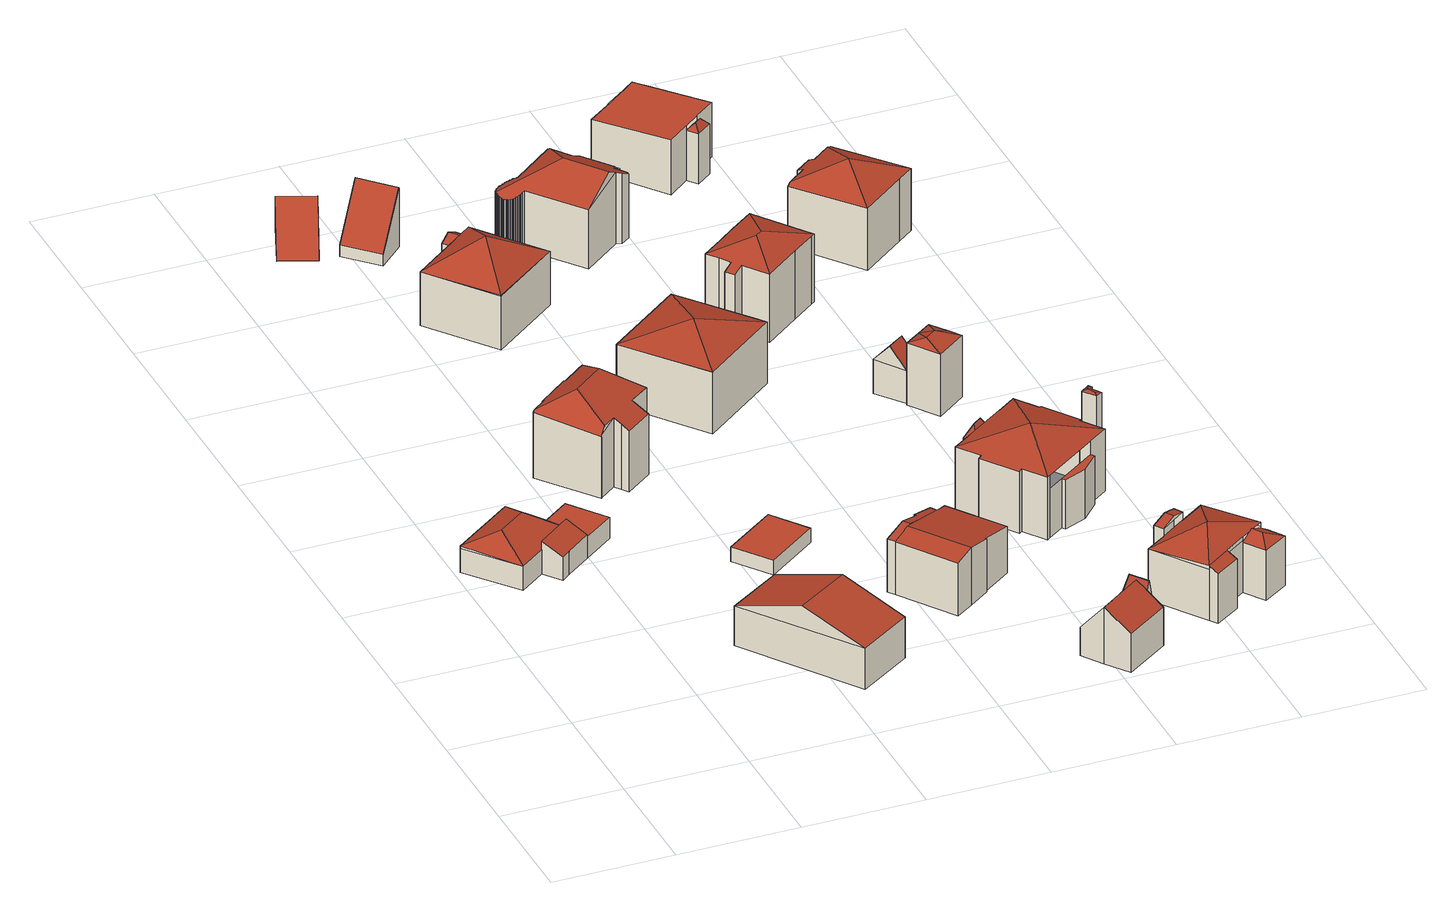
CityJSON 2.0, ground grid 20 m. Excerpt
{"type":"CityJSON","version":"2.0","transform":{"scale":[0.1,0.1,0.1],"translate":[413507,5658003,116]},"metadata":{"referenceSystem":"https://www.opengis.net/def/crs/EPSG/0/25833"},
"CityObjects":{
"building1":{"type":"Building","attributes":{"Gemeindeschluessel":14612000,"Geometrietyp2DReferenz":"3000","function":"31001_9998","roofType":"9999"},"children":["building1-1","building1-2","building1-3"]},
"building1-1":{"type":"BuildingPart","attributes":{"Dachtyp_tdc":"tdcPolyFlatRoof","Dachneigung":24.18,"QualitaetDacherkennung":63,"Geometrietyp2DReferenz":"3000","measuredHeight":5.69,"roofType":"2100"},"parents":["building1"],"geometry":[{"type":"MultiSurface","lod":"2","boundaries":[[[0,1,2,3,4]],[[1,5,6,2]],[[5,7,8,9,6]],[[5,1,0,10,7]],[[9,11,3,2,6]]],"semantics":{"surfaces":[{"type":"WallSurface"},{"type":"RoofSurface"},{"type":"GroundSurface"}],"values":[0,0,0,1,2]}}]},
"building1-2":{"type":"BuildingPart","attributes":{"Dachtyp_tdc":"tdcHipRoof","Dachneigung":22.72,"QualitaetDacherkennung":58,"Geometrietyp2DReferenz":"3000","measuredHeight":6.68,"roofType":"3200"},"parents":["building1"],"geometry":[{"type":"MultiSurface","lod":"2","boundaries":[[[12,13,14,15,16]],[[8,17,18,9]],[[17,19,20,18]],[[19,12,16,20]],[[21,22,23,24]],[[25,17,26]],[[23,25,26,24]],[[17,8,21,24,26]],[[17,25,19]],[[19,25,23,12]],[[12,23,22,13]],[[13,22,21]],[[16,15,11,9,18,20]]],"semantics":{"surfaces":[{"type":"WallSurface"},{"type":"RoofSurface"},{"type":"GroundSurface"}],"values":[0,0,0,0,1,1,1,1,0,0,0,0,2]}}]},
"building1-3":{"type":"BuildingPart","attributes":{"Dachtyp_tdc":"tdcPolyFlatRoof","Dachneigung":0,"QualitaetDacherkennung":65,"Geometrietyp2DReferenz":"3000","measuredHeight":3.76,"roofType":"1000"},"parents":["building1"],"geometry":[{"type":"MultiSurface","lod":"2","boundaries":[[[14,27,28,15]],[[27,29,30,28]],[[29,4,3,30]],[[4,29,27,14,31]],[[15,28,30,3,11]]],"semantics":{"surfaces":[{"type":"WallSurface"},{"type":"RoofSurface"},{"type":"GroundSurface"}],"values":[0,0,0,1,2]}}]},
"building2":{"type":"Building","attributes":{"Dachtyp_tdc":"tdcGableRoof","Gemeindeschluessel":14612000,"Dachneigung":18.51,"QualitaetDacherkennung":17,"Geometrietyp2DReferenz":"3000","measuredHeight":10.85,"function":"31001_9998","roofType":"3100"},"geometry":[{"type":"Solid","lod":"2","boundaries":[[[[32,33,34,35]],[[33,36,37,34]],[[36,38,39,37]],[[38,32,35,39]],[[36,33,40]],[[32,38,41]],[[33,32,41,40]],[[38,36,40,41]],[[35,34,37,39]]]],"semantics":{"surfaces":[{"type":"WallSurface"},{"type":"RoofSurface"},{"type":"GroundSurface"}],"values":[[0,0,0,0,0,0,1,1,2]]}}]},
"building3":{"type":"Building","attributes":{"Dachtyp_tdc":"tdcFreeFormRoof","Gemeindeschluessel":14612000,"Dachneigung":28.95,"QualitaetDacherkennung":50,"Geometrietyp2DReferenz":"3000","measuredHeight":15.33,"function":"31001_9998","roofType":"5000"},"geometry":[{"type":"Solid","lod":"2","boundaries":[[[[42,43,44,45]],[[43,46,47,44]],[[46,48,49,47]],[[48,50,51,49]],[[50,52,53,51]],[[52,54,55,53]],[[54,56,57,55]],[[56,58,59,57]],[[58,60,61,59]],[[60,62,63,61]],[[62,64,65,63]],[[64,66,67,65]],[[66,68,69,67]],[[68,70,71,69]],[[70,72,73,71]],[[72,74,75,73]],[[74,76,77,75]],[[76,42,45,77]],[[56,78,79,80,60,58]],[[42,76,74,72,81,82,83,43]],[[46,83,82,79,78,54,52,50,48]],[[82,81,70,68,66,64,62,80,79]],[[56,54,78]],[[72,70,81]],[[46,43,83]],[[62,60,80]],[[45,44,47,49,51,53,55,57,59,61,63,65,67,69,71,73,75,77]]]],"semantics":{"surfaces":[{"type":"WallSurface"},{"type":"RoofSurface"},{"type":"GroundSurface"}],"values":[[0,0,0,0,0,0,0,0,0,0,0,0,0,0,0,0,0,0,1,1,1,1,0,0,0,0,2]]}}]},
"building4":{"type":"Building","attributes":{"Dachtyp_tdc":"tdcGableRoof","Gemeindeschluessel":14612000,"Dachneigung":37.6,"QualitaetDacherkennung":9,"Geometrietyp2DReferenz":"3000","measuredHeight":6.31,"function":"31001_9998","roofType":"3100"},"geometry":[{"type":"Solid","lod":"2","boundaries":[[[[84,85,86,87]],[[85,88,89,86]],[[88,90,91,89]],[[90,84,87,91]],[[88,85,92]],[[84,90,93]],[[85,84,93,92]],[[90,88,92,93]],[[87,86,89,91]]]],"semantics":{"surfaces":[{"type":"WallSurface"},{"type":"RoofSurface"},{"type":"GroundSurface"}],"values":[[0,0,0,0,0,0,1,1,2]]}}]},
"building5":{"type":"Building","attributes":{"Dachtyp_tdc":"tdcPolyFlatRoof","Gemeindeschluessel":14612000,"Dachneigung":0,"QualitaetDacherkennung":77,"Geometrietyp2DReferenz":"3000","measuredHeight":2.54,"function":"31001_9998","roofType":"1000"},"geometry":[{"type":"Solid","lod":"2","boundaries":[[[[94,95,96,97]],[[95,98,99,96]],[[98,100,101,99]],[[100,94,97,101]],[[100,98,95,94]],[[97,96,99,101]]]],"semantics":{"surfaces":[{"type":"WallSurface"},{"type":"RoofSurface"},{"type":"GroundSurface"}],"values":[[0,0,0,0,1,2]]}}]},
"building6":{"type":"Building","attributes":{"Dachtyp_tdc":"tdcGableRoof","Gemeindeschluessel":14612000,"Dachneigung":56.7,"QualitaetDacherkennung":3,"Geometrietyp2DReferenz":"3000","measuredHeight":10.52,"function":"31001_9998","roofType":"3100"},"geometry":[{"type":"Solid","lod":"2","boundaries":[[[[102,103,104,105]],[[103,106,107,104]],[[106,108,109,107]],[[108,102,105,109]],[[106,103,110]],[[102,108,111]],[[103,102,111,110]],[[108,106,110,111]],[[105,104,107,109]]]],"semantics":{"surfaces":[{"type":"WallSurface"},{"type":"RoofSurface"},{"type":"GroundSurface"}],"values":[[0,0,0,0,0,0,1,1,2]]}}]},
"building7":{"type":"Building","attributes":{"Gemeindeschluessel":14612000,"Geometrietyp2DReferenz":"3000","function":"31001_9998","roofType":"9999"},"children":["building7-1","building7-2"]},
"building7-1":{"type":"BuildingPart","attributes":{"Dachtyp_tdc":"tdcGableRoof","Dachneigung":30.35,"QualitaetDacherkennung":46,"Geometrietyp2DReferenz":"3000","measuredHeight":8.89,"roofType":"3100"},"parents":["building7"],"geometry":[{"type":"MultiSurface","lod":"2","boundaries":[[[112,113,114,115]],[[116,117,118,119]],[[117,112,115,118]],[[112,117,120]],[[113,112,120,121]],[[117,116,121,120]],[[115,114,119,118]]],"semantics":{"surfaces":[{"type":"WallSurface"},{"type":"RoofSurface"},{"type":"GroundSurface"}],"values":[0,0,0,0,1,1,2]}}]},
"building7-2":{"type":"BuildingPart","attributes":{"Dachtyp_tdc":"tdcTentRoof","Dachneigung":33.12,"QualitaetDacherkennung":54,"Geometrietyp2DReferenz":"3000","measuredHeight":13.75,"roofType":"3500"},"parents":["building7"],"geometry":[{"type":"MultiSurface","lod":"2","boundaries":[[[122,123,124,125]],[[123,126,119,124]],[[126,116,119]],[[127,128,129,114,113]],[[128,122,125,129]],[[130,128,131]],[[123,130,131]],[[126,123,131,127]],[[128,127,131]],[[128,130,122]],[[122,130,123]],[[125,124,119,114,129]]],"semantics":{"surfaces":[{"type":"WallSurface"},{"type":"RoofSurface"},{"type":"GroundSurface"}],"values":[0,0,0,0,0,1,1,1,1,0,0,2]}}]},
"building8":{"type":"Building","attributes":{"Gemeindeschluessel":14612000,"Geometrietyp2DReferenz":"3000","function":"31001_9998","roofType":"9999"},"children":["building8-1","building8-2"]},
"building8-1":{"type":"BuildingPart","attributes":{"Dachtyp_tdc":"tdcGableRoof","Dachneigung":13.52,"QualitaetDacherkennung":33,"Geometrietyp2DReferenz":"3000","measuredHeight":10.03,"roofType":"3100"},"parents":["building8"],"geometry":[{"type":"MultiSurface","lod":"2","boundaries":[[[132,133,134,135]],[[136,137,138,139,140]],[[137,141,142,138]],[[141,143,144,142]],[[143,145,146,144]],[[145,132,135,146]],[[141,137,136,147,148,149,150]],[[150,151,133,132,145,143,141]],[[135,134,152,153,139,138,142,144,146]]],"semantics":{"surfaces":[{"type":"WallSurface"},{"type":"RoofSurface"},{"type":"GroundSurface"}],"values":[0,0,0,0,0,0,1,1,2]}}]},
"building8-2":{"type":"BuildingPart","attributes":{"Dachtyp_tdc":"tdcGableRoof","Dachneigung":10.12,"QualitaetDacherkennung":55,"Geometrietyp2DReferenz":"3000","measuredHeight":9.97,"roofType":"3100"},"parents":["building8"],"geometry":[{"type":"MultiSurface","lod":"2","boundaries":[[[154,155,156,134,133]],[[155,157,158,156]],[[157,159,160,158]],[[159,161,162,160]],[[161,163,164,162]],[[163,165,166,164]],[[165,140,139,166]],[[163,161,159,157,155,154,151,167,149,168]],[[168,147,140,165,163]],[[153,152,134,156,158,160,162,164,166,139]]],"semantics":{"surfaces":[{"type":"WallSurface"},{"type":"RoofSurface"},{"type":"GroundSurface"}],"values":[0,0,0,0,0,0,0,1,1,2]}}]},
"building9":{"type":"Building","attributes":{"Dachtyp_tdc":"tdcFreeFormRoof","Gemeindeschluessel":14612000,"Dachneigung":17.27,"QualitaetDacherkennung":54,"Geometrietyp2DReferenz":"3000","measuredHeight":13.2,"function":"31001_9998","roofType":"5000"},"geometry":[{"type":"Solid","lod":"2","boundaries":[[[[169,170,171,172]],[[170,173,174,171]],[[173,175,176,174]],[[175,177,178,176]],[[177,169,172,178]],[[170,169,179]],[[179,175,173,170]],[[175,179,180,177]],[[179,169,180]],[[169,177,180]],[[172,171,174,176,178]]]],"semantics":{"surfaces":[{"type":"WallSurface"},{"type":"RoofSurface"},{"type":"GroundSurface"}],"values":[[0,0,0,0,0,1,1,1,1,0,2]]}}]},
"building10":{"type":"Building","attributes":{"Gemeindeschluessel":14612000,"Geometrietyp2DReferenz":"3000","function":"31001_9998","roofType":"9999"},"children":["building10-1","building10-2"]},
"building10-1":{"type":"BuildingPart","attributes":{"Dachtyp_tdc":"tdcGableRoof","Dachneigung":49.43,"QualitaetDacherkennung":50,"Geometrietyp2DReferenz":"3000","measuredHeight":9.81,"roofType":"3100"},"parents":["building10"],"geometry":[{"type":"MultiSurface","lod":"2","boundaries":[[[181,182,183]],[[181,184,185,182]],[[184,186,187,185]],[[186,188,189,187]],[[188,190,191,189]],[[190,192,193,191]],[[192,194,195,196,193]],[[188,186,184,181,197]],[[197,194,192,190,188]],[[196,198,182,185,187,189,191,193]]],"semantics":{"surfaces":[{"type":"WallSurface"},{"type":"RoofSurface"},{"type":"GroundSurface"}],"values":[0,0,0,0,0,0,0,1,1,2]}}]},
"building10-2":{"type":"BuildingPart","attributes":{"Dachtyp_tdc":"tdcFreeFormRoof","Dachneigung":76.75,"QualitaetDacherkennung":18,"Geometrietyp2DReferenz":"3000","measuredHeight":9.86,"roofType":"5000"},"parents":["building10"],"geometry":[{"type":"MultiSurface","lod":"2","boundaries":[[[195,199,200,196]],[[199,201,202,200]],[[201,183,182,202]],[[203,183,201]],[[204,203,201,199]],[[204,199,195]],[[203,204,195,205,183]],[[196,200,202,182,198]]],"semantics":{"surfaces":[{"type":"WallSurface"},{"type":"RoofSurface"},{"type":"GroundSurface"}],"values":[0,0,0,0,1,1,1,2]}}]},
"building11":{"type":"Building","attributes":{"Dachtyp_tdc":"tdcFreeFormRoof","Gemeindeschluessel":14612000,"Dachneigung":29.15,"QualitaetDacherkennung":31,"Geometrietyp2DReferenz":"3000","measuredHeight":13.6,"function":"31001_9998","roofType":"5000"},"geometry":[{"type":"Solid","lod":"2","boundaries":[[[[206,207,208,209]],[[207,210,211,208]],[[210,212,213,211]],[[212,214,215,213]],[[214,216,217,215]],[[216,218,219,217]],[[218,220,221,219]],[[220,222,223,221]],[[222,224,225,223]],[[224,226,227,225]],[[226,228,229,227]],[[228,230,231,229]],[[230,232,233,231]],[[232,234,235,233]],[[234,236,237,235]],[[236,238,239,237]],[[238,240,241,239]],[[240,242,243,241]],[[242,244,245,243]],[[244,246,247,245]],[[246,248,249,247]],[[248,250,251,249]],[[250,252,253,251]],[[252,254,255,253]],[[254,256,257,255]],[[256,258,259,257]],[[258,260,261,259]],[[260,262,263,261]],[[262,264,265,263]],[[264,266,267,265]],[[266,268,269,267]],[[268,270,271,269]],[[270,272,273,271]],[[272,274,275,273]],[[274,276,277,275]],[[276,278,279,277]],[[278,280,281,279]],[[280,282,283,281]],[[282,284,285,283]],[[284,286,287,285]],[[286,288,289,287]],[[288,290,291,289]],[[290,292,293,291]],[[292,294,295,293]],[[294,296,297,295]],[[296,298,299,297]],[[298,300,301,299]],[[300,302,303,301]],[[302,304,305,303]],[[304,306,307,305]],[[306,308,309,307]],[[308,310,311,309]],[[310,312,313,311]],[[312,314,315,313]],[[314,316,317,315]],[[316,318,319,317]],[[318,320,321,319]],[[320,322,323,321]],[[322,324,325,323]],[[324,326,327,325]],[[326,328,329,327]],[[328,330,331,329]],[[330,332,333,331]],[[332,334,335,333]],[[334,336,337,335]],[[336,338,339,337]],[[338,340,341,339]],[[340,342,343,341]],[[342,344,345,343]],[[344,346,347,345]],[[346,348,349,347]],[[348,350,351,349]],[[350,352,353,351]],[[352,354,355,353]],[[354,356,357,355]],[[356,206,209,357]],[[356,354,352,350,348,346,344,342,340,338,336,334,332,330,328,326,324,322,320,318,316,314,312,310,308,306,304,302,300,298,296,294,358,359,360,206]],[[288,286,284,282,280,278,276,274,272,270,268,266,264,262,260,258,256,254,252,250,248,246,244,242,240,238,236,234,232,230,361,359,358,292,290]],[[218,216,214,212,210,207,360,359,361,228,226,224,222,220]],[[294,292,358]],[[207,206,360]],[[230,228,361]],[[209,208,211,213,215,217,219,221,223,225,227,229,231,233,235,237,239,241,243,245,247,249,251,253,255,257,259,261,263,265,267,269,271,273,275,277,279,281,283,285,287,289,291,293,295,297,299,301,303,305,307,309,311,313,315,317,319,321,323,325,327,329,331,333,335,337,339,341,343,345,347,349,351,353,355,357]]]],"semantics":{"surfaces":[{"type":"WallSurface"},{"type":"RoofSurface"},{"type":"GroundSurface"}],"values":[[0,0,0,0,0,0,0,0,0,0,0,0,0,0,0,0,0,0,0,0,0,0,0,0,0,0,0,0,0,0,0,0,0,0,0,0,0,0,0,0,0,0,0,0,0,0,0,0,0,0,0,0,0,0,0,0,0,0,0,0,0,0,0,0,0,0,0,0,0,0,0,0,0,0,0,0,1,1,1,0,0,0,2]]}}]},
"building12":{"type":"Building","attributes":{"Gemeindeschluessel":14612000,"Geometrietyp2DReferenz":"3000","function":"31001_9998","roofType":"9999"},"children":["building12-1","building12-2","building12-3"]},
"building12-1":{"type":"BuildingPart","attributes":{"Dachtyp_tdc":"tdcTentRoof","Dachneigung":17.86,"QualitaetDacherkennung":59,"Geometrietyp2DReferenz":"3000","measuredHeight":13.36,"roofType":"3500"},"parents":["building12"],"geometry":[{"type":"MultiSurface","lod":"2","boundaries":[[[362,363,364]],[[362,365,366,363]],[[365,367,368,366]],[[367,369,370,368]],[[369,371,372,370]],[[371,373,374,372]],[[373,375,376,374]],[[375,377,378,376]],[[377,379,378]],[[380,381,382]],[[380,383,384,381]],[[383,385,386,384]],[[385,387,388,386]],[[387,389,390,388]],[[389,391,392,390]],[[391,393,394,392]],[[393,395,396,394]],[[395,397,396]],[[375,373,371,369,367,365,398]],[[383,380,377,375,398]],[[393,391,389,387,385,383,398]],[[365,362,395,393,398]],[[363,366,368,370,372,374,376,378,381,384,386,388,390,392,394,396]]],"semantics":{"surfaces":[{"type":"WallSurface"},{"type":"RoofSurface"},{"type":"GroundSurface"}],"values":[0,0,0,0,0,0,0,0,0,0,0,0,0,0,0,0,0,0,1,1,1,1,2]}}]},
"building12-2":{"type":"BuildingPart","attributes":{"Dachtyp_tdc":"tdcFreeFormRoof","Dachneigung":61.81,"QualitaetDacherkennung":15,"Geometrietyp2DReferenz":"3000","measuredHeight":10.73,"roofType":"5000"},"parents":["building12"],"geometry":[{"type":"MultiSurface","lod":"2","boundaries":[[[399,400,401,402]],[[400,382,381,401]],[[379,403,404,378]],[[403,405,406,404]],[[405,407,408,406]],[[407,409,410,408]],[[409,411,412,410]],[[411,399,402,412]],[[407,405,403,413]],[[403,379,382,414,415,416,417,413]],[[382,400,414]],[[400,399,415,414]],[[399,411,416,415]],[[411,409,417,416]],[[409,407,413,417]],[[402,401,381,378,404,406,408,410,412]]],"semantics":{"surfaces":[{"type":"WallSurface"},{"type":"RoofSurface"},{"type":"GroundSurface"}],"values":[0,0,0,0,0,0,0,0,1,1,1,1,1,1,1,2]}}]},
"building12-3":{"type":"BuildingPart","attributes":{"Dachtyp_tdc":"tdcPolyFlatRoof","Dachneigung":0,"QualitaetDacherkennung":24,"Geometrietyp2DReferenz":"3000","measuredHeight":8.46,"roofType":"1000"},"parents":["building12"],"geometry":[{"type":"MultiSurface","lod":"2","boundaries":[[[397,418,419,396]],[[418,420,421,419]],[[420,422,423,421]],[[422,424,425,423]],[[424,364,363,425]],[[364,424,422,420,418,397]],[[396,419,421,423,425,363]]],"semantics":{"surfaces":[{"type":"WallSurface"},{"type":"RoofSurface"},{"type":"GroundSurface"}],"values":[0,0,0,0,0,1,2]}}]},
"building13":{"type":"Building","attributes":{"Dachtyp_tdc":"tdcHipRoof","Gemeindeschluessel":14612000,"Dachneigung":19.45,"QualitaetDacherkennung":69,"Geometrietyp2DReferenz":"3000","measuredHeight":13.76,"function":"31001_9998","roofType":"3200"},"geometry":[{"type":"Solid","lod":"2","boundaries":[[[[426,427,428,429]],[[427,430,431,428]],[[430,432,433,431]],[[432,434,435,433]],[[434,436,437,435]],[[436,438,439,437]],[[438,440,441,439]],[[440,442,443,441]],[[442,444,445,443]],[[444,446,447,445]],[[446,448,449,447]],[[448,450,451,449]],[[450,426,429,451]],[[446,444,452]],[[438,436,434,432,430,427,426,453]],[[444,442,440,438,453,452]],[[426,450,448,446,452,453]],[[429,428,431,433,435,437,439,441,443,445,447,449,451]]]],"semantics":{"surfaces":[{"type":"WallSurface"},{"type":"RoofSurface"},{"type":"GroundSurface"}],"values":[[0,0,0,0,0,0,0,0,0,0,0,0,0,1,1,1,1,2]]}}]},
"building14":{"type":"Building","attributes":{"Dachtyp_tdc":"tdcGableRoof","Gemeindeschluessel":14612000,"Dachneigung":50.77,"QualitaetDacherkennung":3,"Geometrietyp2DReferenz":"3000","measuredHeight":9.12,"function":"31001_9998","roofType":"3100"},"geometry":[{"type":"Solid","lod":"2","boundaries":[[[[454,455,456,457]],[[455,458,459,456]],[[458,460,461,459]],[[460,454,457,461]],[[458,455,462]],[[454,460,463]],[[455,454,463,462]],[[460,458,462,463]],[[457,456,459,461]]]],"semantics":{"surfaces":[{"type":"WallSurface"},{"type":"RoofSurface"},{"type":"GroundSurface"}],"values":[[0,0,0,0,0,0,1,1,2]]}}]},
"building15":{"type":"Building","attributes":{"Gemeindeschluessel":14612000,"Geometrietyp2DReferenz":"3000","function":"31001_9998","roofType":"9999"},"children":["building15-1","building15-2","building15-3","building15-4"]},
"building15-1":{"type":"BuildingPart","attributes":{"Dachtyp_tdc":"tdcTentRoof","Dachneigung":26.43,"QualitaetDacherkennung":45,"Geometrietyp2DReferenz":"3000","measuredHeight":11.79,"roofType":"3500"},"parents":["building15"],"geometry":[{"type":"MultiSurface","lod":"2","boundaries":[[[464,465,466,467]],[[465,468,469,466]],[[468,470,471,472,469]],[[473,474,475,476,477]],[[478,479,480,481]],[[479,482,483,480]],[[484,464,482,479,485]],[[486,487,484,485]],[[488,489,490,491,492,486,485,493]],[[479,493,485]],[[468,487,486,492,470]],[[473,489,488,494,474]],[[465,484,487,468]],[[464,484,465]],[[478,495,493,479]],[[483,467,466,469,472,476,475,481,480]]],"semantics":{"surfaces":[{"type":"WallSurface"},{"type":"RoofSurface"},{"type":"GroundSurface"}],"values":[0,0,0,0,0,0,1,1,1,1,0,0,0,0,0,2]}}]},
"building15-2":{"type":"BuildingPart","attributes":{"Dachtyp_tdc":"tdcPolyFlatRoof","Dachneigung":28.21,"QualitaetDacherkennung":43,"Geometrietyp2DReferenz":"3000","measuredHeight":9.54,"roofType":"2100"},"parents":["building15"],"geometry":[{"type":"MultiSurface","lod":"2","boundaries":[[[496,495,478,481,497]],[[494,498,499,475,474]],[[498,496,497,499]],[[498,494,495,496]],[[497,481,475,499]]],"semantics":{"surfaces":[{"type":"WallSurface"},{"type":"RoofSurface"},{"type":"GroundSurface"}],"values":[0,0,0,1,2]}}]},
"building15-3":{"type":"BuildingPart","attributes":{"Dachtyp_tdc":"tdcHipAndGableRoof","Dachneigung":23.7,"QualitaetDacherkennung":66,"Geometrietyp2DReferenz":"3000","measuredHeight":9.81,"roofType":"5000"},"parents":["building15"],"geometry":[{"type":"MultiSurface","lod":"2","boundaries":[[[500,477,476,501]],[[471,502,503,472]],[[502,504,505,503]],[[504,500,501,505]],[[500,504,506]],[[504,507,471,508,491,509,506]],[[477,500,506,509,490,510]],[[471,507,502]],[[502,507,504]],[[501,476,472,503,505]]],"semantics":{"surfaces":[{"type":"WallSurface"},{"type":"RoofSurface"},{"type":"GroundSurface"}],"values":[0,0,0,0,1,1,1,0,0,2]}}]},
"building15-4":{"type":"BuildingPart","attributes":{"Dachtyp_tdc":"tdcGableRoof","Dachneigung":13.94,"QualitaetDacherkennung":44,"Geometrietyp2DReferenz":"3000","measuredHeight":10.9,"roofType":"3100"},"parents":["building15"],"geometry":[{"type":"MultiSurface","lod":"2","boundaries":[[[511,512,513,483,482]],[[512,514,515,513]],[[514,516,464,467,515]],[[514,512,517]],[[511,516,518]],[[512,511,518,517]],[[516,514,517,518]],[[483,513,515,467]]],"semantics":{"surfaces":[{"type":"WallSurface"},{"type":"RoofSurface"},{"type":"GroundSurface"}],"values":[0,0,0,0,0,1,1,2]}}]},
"building16":{"type":"Building","attributes":{"Dachtyp_tdc":"tdcFreeFormRoof","Gemeindeschluessel":14612000,"Dachneigung":27.07,"QualitaetDacherkennung":2,"Geometrietyp2DReferenz":"3000","measuredHeight":12.17,"function":"31001_9998","roofType":"5000"},"geometry":[{"type":"Solid","lod":"2","boundaries":[[[[519,520,521,522]],[[520,523,524,521]],[[523,525,526,524]],[[525,527,528,526]],[[527,529,530,528]],[[529,519,522,530]],[[531,532,529,527]],[[525,531,527]],[[531,525,523]],[[520,531,523]],[[520,532,531]],[[532,520,519]],[[522,521,524,526,528,530]],[[532,519,529]]]],"semantics":{"surfaces":[{"type":"WallSurface"},{"type":"RoofSurface"},{"type":"GroundSurface"}],"values":[[0,0,0,0,0,0,1,1,1,1,1,1,2,1]]}}]},
"building17":{"type":"Building","attributes":{"Gemeindeschluessel":14612000,"Geometrietyp2DReferenz":"3000","function":"31001_9998","roofType":"9999"},"children":["building17-1","building17-2"]},
"building17-1":{"type":"BuildingPart","attributes":{"Dachtyp_tdc":"tdcPolyFlatRoof","Dachneigung":2.75,"QualitaetDacherkennung":77,"Geometrietyp2DReferenz":"3000","measuredHeight":9.55,"roofType":"2100"},"parents":["building17"],"geometry":[{"type":"MultiSurface","lod":"2","boundaries":[[[533,534,535,536]],[[534,537,538,535]],[[537,539,540,538]],[[539,541,542,540]],[[541,543,544,542]],[[543,545,546,544]],[[545,547,548,546]],[[547,549,550,548]],[[549,551,552,553,550]],[[554,555,556,557,558]],[[555,533,536,556]],[[555,554,551,549,547,545,543,541,539,537,534,533]],[[536,535,538,540,542,544,546,548,550,553,557,556]]],"semantics":{"surfaces":[{"type":"WallSurface"},{"type":"RoofSurface"},{"type":"GroundSurface"}],"values":[0,0,0,0,0,0,0,0,0,0,0,1,2]}}]},
"building17-2":{"type":"BuildingPart","attributes":{"Dachtyp_tdc":"tdcFreeFormRoof","Dachneigung":48.98,"QualitaetDacherkennung":5,"Geometrietyp2DReferenz":"3000","measuredHeight":9.83,"roofType":"5000"},"parents":["building17"],"geometry":[{"type":"MultiSurface","lod":"2","boundaries":[[[559,560,561,562]],[[560,558,557,561]],[[552,559,562,553]],[[563,558,560]],[[564,563,560,559]],[[564,559,552]],[[563,564,552,558]],[[562,561,557,553]]],"semantics":{"surfaces":[{"type":"WallSurface"},{"type":"RoofSurface"},{"type":"GroundSurface"}],"values":[0,0,0,1,1,1,1,2]}}]},
"building18":{"type":"Building","attributes":{"Dachtyp_tdc":"tdcFreeFormRoof","Gemeindeschluessel":14612000,"Dachneigung":14.74,"QualitaetDacherkennung":33,"Geometrietyp2DReferenz":"3000","measuredHeight":10,"function":"31001_9998","roofType":"5000"},"geometry":[{"type":"Solid","lod":"2","boundaries":[[[[565,566,567,568]],[[569,570,571,565,572]],[[573,569,572,574]],[[573,574,575]],[[570,569,573,575,576]],[[571,570,576,566]],[[571,566,565]],[[567,577,578,579,580,568]],[[566,576,577,567]],[[576,575,578,577]],[[575,574,579,578]],[[574,572,580,579]],[[572,565,568,580]]]],"semantics":{"surfaces":[{"type":"WallSurface"},{"type":"RoofSurface"},{"type":"GroundSurface"}],"values":[[0,1,1,1,1,1,1,2,0,0,0,0,0]]}}]},
"building19":{"type":"Building","attributes":{"Dachtyp_tdc":"tdcFreeFormRoof","Gemeindeschluessel":14612000,"Dachneigung":27.25,"QualitaetDacherkennung":75,"Geometrietyp2DReferenz":"3000","measuredHeight":13.86,"function":"31001_9998","roofType":"5000"},"geometry":[{"type":"Solid","lod":"2","boundaries":[[[[581,582,583,584]],[[582,585,586,583]],[[585,587,588,586]],[[587,589,590,588]],[[589,591,592,590]],[[591,593,594,592]],[[593,595,596,594]],[[595,597,598,596]],[[597,581,584,598]],[[595,593,599,597]],[[597,599,600,581]],[[599,601,589,587,585,582,600]],[[593,591,601,599]],[[582,581,600]],[[591,589,601]],[[584,583,586,588,590,592,594,596,598]]]],"semantics":{"surfaces":[{"type":"WallSurface"},{"type":"RoofSurface"},{"type":"GroundSurface"}],"values":[[0,0,0,0,0,0,0,0,0,1,1,1,1,0,0,2]]}}]}
},
"vertices":[
[195,608,55],[153,576,55],[153,576,15],[195,608,15],[195,608,52],[138,564,55],[138,564,15],[116,593,72],[116,593,57],[116,593,15],[174,637,72],[174,637,15],
[111,720,57],[150,669,57],[150,669,52],[150,669,15],[111,720,15],[73,561,57],[73,561,15],[7,643,57],[7,643,15],[174,637,57],[150,669,59],[111,720,61],[114,664,82],[7,643,61],[68,630,82],
[201,707,52],[201,707,15],[247,646,52],[247,646,15],[174,637,52],
[303,303,81],[392,362,81],[392,362,13],[303,303,13],[522,174,84],[522,174,13],[434,115,84],[434,115,13],[460,264,121],[371,205,121],
[358,877,135],[387,840,132],[387,840,13],[358,877,13],[353,814,133],[353,814,13],[370,792,118],[370,792,13],[325,758,118],[325,758,13],[317,769,126],[317,769,13],[309,779,133],[309,779,13],[281,758,122],[281,758,13],[280,757,120],[280,757,13],[209,848,127],[209,848,13],[235,869,130],[235,869,13],[233,872,127],[233,872,13],[284,912,127],[284,912,13],[286,908,130],[286,908,13],[316,932,130],[316,932,13],[327,940,127],[327,940,13],[359,900,124],[359,900,13],[363,889,126],[363,889,13],[288,764,133],[270,826,166],[211,850,130],[325,938,130],[322,866,166],[386,840,133],
[142,1509,28],[84,1532,28],[84,1532,27],[142,1509,27],[119,1622,45],[119,1622,27],[177,1600,45],[177,1600,27],[113,1607,90],[171,1584,90],
[389,523,37],[475,586,37],[475,586,12],[389,523,12],[518,526,37],[518,526,12],[433,464,37],[433,464,12],
[229,1471,39],[180,1521,39],[180,1521,19],[229,1471,19],[222,1561,121],[222,1561,19],[271,1511,121],[271,1511,19],[221,1560,124],[269,1509,124],
[317,1405,95],[330,1387,95],[330,1387,18],[317,1405,18],[299,1363,97],[285,1381,97],[285,1381,18],[299,1363,18],[300,1392,107],[314,1374,107],
[300,1190,111],[216,1299,111],[216,1299,18],[300,1190,18],[299,1363,111],[330,1387,111],[415,1278,111],[415,1278,18],[300,1190,112],[316,1288,156],
[668,428,93],[677,415,93],[677,415,12],[668,428,12],[577,344,104],[569,355,104],[569,355,12],[577,344,12],[577,344,103],[604,380,113],[604,380,12],[634,400,104],[634,400,12],[632,403,104],[632,403,12],[587,352,106],[606,365,111],[608,366,112],[612,369,113],[637,387,105],[612,369,12],[606,365,12],
[677,415,96],[690,425,93],[690,425,12],[753,336,93],[753,336,12],[704,301,104],[704,301,12],[705,299,104],[705,299,12],[670,274,112],[670,274,12],[640,253,103],[640,253,12],[612,369,111],[606,365,112],
[401,990,118],[530,1089,118],[530,1089,13],[401,990,13],[619,972,120],[619,972,13],[629,959,120],[629,959,13],[501,860,120],[501,860,13],[517,973,145],[501,860,121],
[868,79,103],[868,79,16],[868,79,85],[885,54,83],[885,54,16],[812,3,83],[812,3,16],[785,41,114],[785,41,16],[761,76,65],[761,76,16],[834,127,65],[834,127,16],[844,113,86],[844,113,85],[844,113,16],[858,93,114],[858,93,16],
[856,121,85],[856,121,16],[880,87,85],[880,87,16],[874,83,115],[854,111,115],[858,93,85],
[516,1529,121],[541,1497,122],[541,1497,17],[516,1529,17],[559,1510,109],[559,1510,17],[595,1463,109],[595,1463,17],[592,1461,111],[592,1461,17],[599,1452,111],[599,1452,17],[585,1441,122],[585,1441,17],[599,1421,122],[599,1421,17],[596,1418,124],[596,1418,17],[595,1408,128],[595,1408,17],[580,1397,139],[580,1397,17],[571,1400,141],[571,1400,17],[507,1350,120],[507,1350,17],[440,1436,119],[440,1436,17],[437,1435,118],[437,1435,17],[436,1435,117],[436,1435,17],[434,1434,116],[434,1434,17],[433,1434,116],[433,1434,17],[431,1434,115],[431,1434,17],[429,1433,114],[429,1433,17],[428,1433,113],[428,1433,17],[426,1434,113],[426,1434,17],[425,1434,112],[425,1434,17],[423,1434,111],[423,1434,17],[421,1434,111],[421,1434,17],[420,1435,110],[420,1435,17],[418,1436,110],[418,1436,17],[417,1436,109],[417,1436,17],[415,1437,109],[415,1437,17],[414,1438,109],[414,1438,17],[413,1439,109],[413,1439,17],[412,1440,108],[412,1440,17],[410,1442,108],[410,1442,17],[409,1443,108],[409,1443,17],[408,1444,108],[408,1444,17],[408,1446,108],[408,1446,17],[407,1447,109],[407,1447,17],[406,1449,109],[406,1449,17],[406,1450,109],[406,1450,17],[405,1452,109],[405,1452,17],[405,1453,110],[405,1453,17],[405,1455,110],[405,1455,17],[405,1457,111],[405,1457,17],[405,1458,111],[405,1458,17],[405,1461,112],[405,1461,17],[405,1463,111],[405,1463,17],[406,1465,111],[406,1465,17],[406,1466,110],[406,1466,17],[407,1468,110],[407,1468,17],[408,1469,109],[408,1469,17],[409,1470,109],[409,1470,17],[410,1472,109],[410,1472,17],[411,1473,109],[411,1473,17],[412,1474,108],[412,1474,17],[413,1475,108],[413,1475,17],[414,1476,108],[414,1476,17],[416,1477,109],[416,1477,17],[417,1478,109],[417,1478,17],[419,1479,109],[419,1479,17],[420,1479,109],[420,1479,17],[422,1480,109],[422,1480,17],[423,1480,110],[423,1480,17],[425,1480,110],[425,1480,17],[427,1481,111],[427,1481,17],[428,1481,111],[428,1481,17],[430,1481,112],[430,1481,17],[432,1480,113],[432,1480,17],[433,1480,113],[433,1480,17],[435,1480,114],[435,1480,17],[436,1479,115],[436,1479,17],[438,1479,116],[438,1479,17],[439,1478,117],[439,1478,17],[441,1477,117],[441,1477,17],[442,1476,118],[442,1476,17],[444,1475,119],[444,1475,17],[445,1473,121],[445,1473,17],[405,1460,112],[507,1449,153],[518,1527,122],[555,1387,153],
[848,401,121],[848,401,13],[848,401,98],[843,397,121],[843,397,13],[817,434,121],[817,434,13],[812,430,119],[812,430,13],[771,488,119],[771,488,13],[776,492,121],[776,492,13],[750,529,121],[750,529,13],[782,551,121],[782,551,13],[782,551,98],[849,598,121],[849,598,13],[849,598,98],[881,621,121],[881,621,13],[907,584,121],[907,584,13],[912,588,119],[912,588,13],[953,530,119],[953,530,13],[948,526,121],[948,526,13],[974,490,121],[974,490,13],[941,467,121],[941,467,13],[941,467,98],[862,509,147],
[827,595,98],[843,606,98],[843,606,13],[827,595,13],[779,555,107],[779,555,13],[776,559,98],[776,559,13],[793,571,98],[793,571,13],[785,582,98],[785,582,13],[818,606,98],[818,606,13],[800,570,107],[842,599,107],[826,588,107],[815,589,121],[802,580,120],
[945,461,98],[945,461,13],[917,431,98],[917,431,13],[879,415,98],[879,415,13],[875,420,98],[875,420,13],
[678,1067,129],[649,1105,130],[649,1105,11],[678,1067,11],[634,1093,124],[634,1093,11],[623,1107,124],[623,1107,11],[638,1119,130],[638,1119,11],[626,1135,131],[626,1135,11],[611,1154,131],[611,1154,11],[647,1181,131],[647,1181,11],[676,1204,131],[676,1204,11],[715,1233,131],[715,1233,11],[782,1146,129],[782,1146,11],[776,1142,129],[776,1142,11],[738,1113,129],[738,1113,11],[701,1155,149],[689,1146,149],
[763,875,71],[790,895,70],[790,895,12],[763,875,12],[825,849,68],[825,849,12],[798,830,69],[798,830,12],[808,872,103],[781,852,103],
[992,236,104],[1032,263,104],[1032,263,15],[992,236,15],[1049,238,104],[1049,238,15],[1091,176,104],[1091,176,101],[1091,176,15],[1051,148,104],[1016,124,104],[1016,124,15],[1051,148,15],[1051,148,102],[975,94,104],[914,182,104],[914,182,15],[975,94,15],[948,205,104],[948,205,15],[1032,263,105],[1006,176,133],[1091,177,111],[1049,238,107],[1016,124,111],[1051,148,111],[1068,160,111],[1074,165,111],[1091,176,111],[975,94,111],[1016,124,110],[975,94,110],
[984,81,101],[984,81,15],[1026,110,101],[1026,110,15],
[1074,114,102],[1074,114,15],[1098,167,101],[1098,167,15],[1116,142,101],[1116,142,15],[1082,146,113],[1098,167,102],[1086,173,104],[1071,162,113],[1055,151,104],
[948,205,117],[938,219,117],[938,219,15],[983,250,118],[983,250,15],[992,236,118],[963,236,124],[972,222,124],
[798,830,117],[825,849,117],[825,849,10],[798,830,10],[848,866,117],[848,866,10],[869,837,117],[869,837,10],[882,819,117],[882,819,10],[832,781,117],[832,781,10],[841,825,132],[822,811,132],
[617,1605,104],[654,1633,104],[654,1633,15],[617,1605,15],[657,1635,104],[657,1635,15],[676,1650,104],[676,1650,15],[679,1652,104],[679,1652,15],[713,1679,104],[713,1679,15],[719,1672,104],[719,1672,15],[728,1660,105],[728,1660,15],[796,1572,110],[796,1572,15],[762,1546,110],[762,1546,102],[762,1546,15],[736,1526,110],[700,1498,110],[700,1498,15],[736,1526,15],[736,1526,102],
[775,1530,102],[749,1510,102],[749,1510,15],[775,1530,15],[750,1524,113],[761,1532,113],
[1015,603,110],[1004,596,110],[1004,596,12],[1015,603,12],[999,620,111],[998,616,112],[1005,605,112],[1004,619,110],[1003,623,111],[1008,622,110],[1004,628,110],[989,617,110],[989,617,12],[1004,628,12],[1008,622,12],[1004,619,12],
[805,1303,116],[842,1332,120],[842,1332,12],[805,1303,12],[836,1340,115],[836,1340,12],[863,1361,115],[863,1361,12],[869,1353,120],[869,1353,12],[907,1382,116],[907,1382,12],[990,1274,120],[990,1274,12],[963,1253,120],[963,1253,12],[888,1195,120],[888,1195,12],[897,1289,151],[811,1308,120],[900,1377,120]
]}
